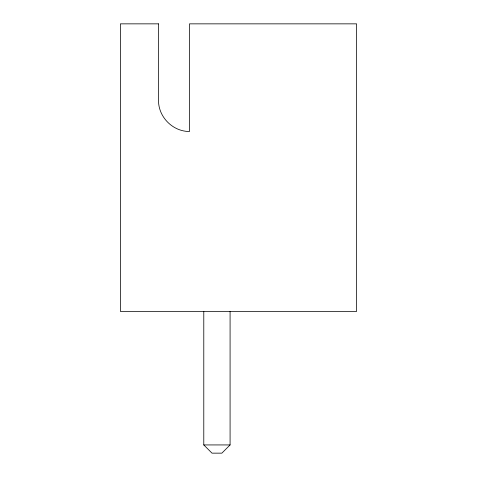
<?xml version="1.0" encoding="UTF-8"?>
<svg xmlns="http://www.w3.org/2000/svg" width="477" height="477" viewBox="0 0 477 477"><rect width="100%" height="100%" fill="white"/><g stroke="black" fill="none" stroke-linecap="round" stroke-linejoin="round"><path stroke-width="0.72" d="M230.081 311.421L230.081 444.934L221.865 453.15L212.003 453.15L203.786 444.934L203.786 311.421M203.786 444.934L230.081 444.934M158.519 23.85L120.389 23.85L120.389 311.421L356.611 311.421L356.611 23.85L189.488 23.85L189.488 131.497C172.912 131.604 158.412 117.103 158.519 100.528L158.519 23.85"/></g></svg>
